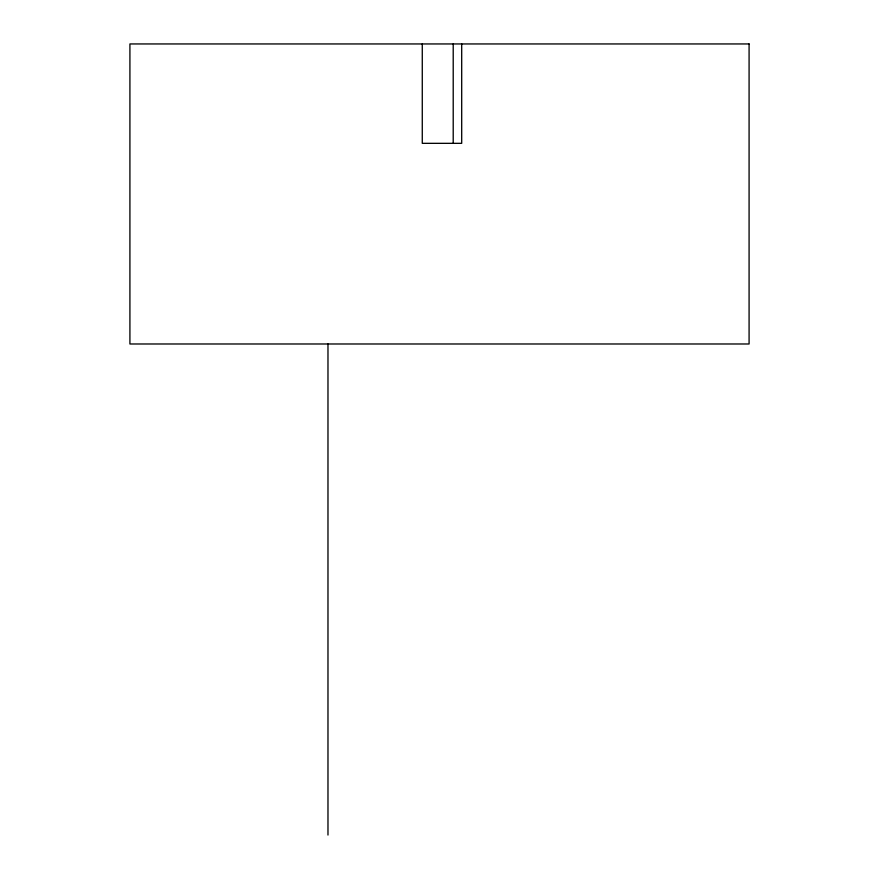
<?xml version="1.0" encoding="UTF-8"?>
<svg xmlns="http://www.w3.org/2000/svg" width="879" height="879" viewBox="0 0 879 879"><rect width="100%" height="100%" fill="white"/><g stroke="black" fill="none" stroke-linecap="round" stroke-linejoin="round"><path stroke-width="1.32" d="M461.695 43.95L461.695 143.332L422.272 143.332L422.272 43.95M453.212 43.95L453.212 143.332M327.977 343.986L327.977 835.05M749.084 43.95L129.916 43.95L129.916 343.986L749.084 343.986L749.084 43.95"/></g></svg>
